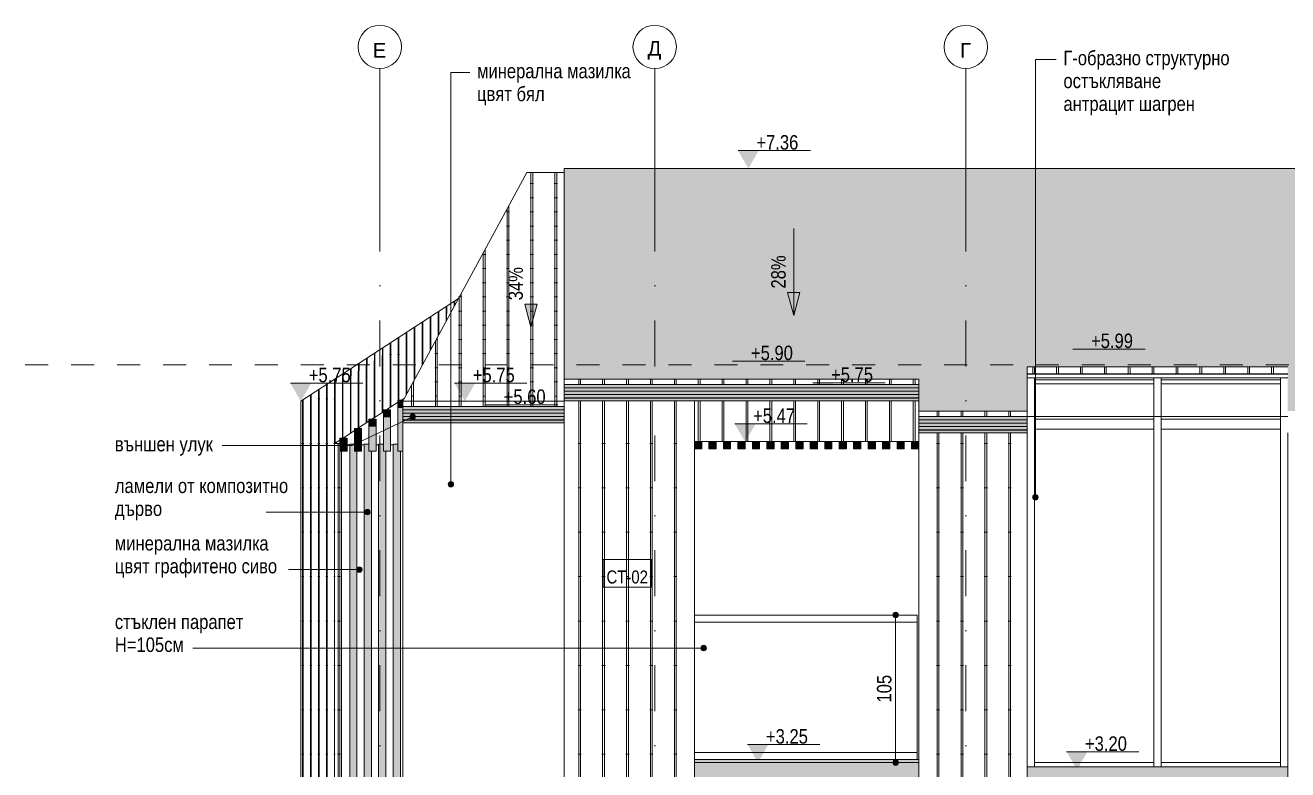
# Model space of a CAD drawing. Header units: centimetres. Extents: x -205 to 1393, y -127 to 835.
# Drawn here: x -201 to 672, y 320 to 835 of the extents above; entities that cross this region are included whole.
import ezdxf

# ---------------------------------------------------------------- set-up
doc = ezdxf.new("R2010")
doc.units = ezdxf.units.CM
doc.linetypes.add('Dash', pattern=[31.75, 15.875, -15.875])
doc.linetypes.add('Dash dot', pattern=[79.375, 31.75, -23.8125, 0, -23.8125])
for name, color, linetype, lineweight in [('A-ANNO-DIMS', 7, 'Continuous', 9), ('A-ANNO-DIMS-50', 7, 'Continuous', 9), ('A-ANNO-NOTE', 7, 'Continuous', 9), ('A-FLOR-HRAL', 7, 'Continuous', 9), ('A-FLOR-LEVL', 7, 'Continuous', 9), ('A-GLAZ-CURT', 7, 'Continuous', 9), ('A-GLAZ-CWMG', 7, 'Continuous', 9), ('A-ROOF', 7, 'Continuous', 9), ('A-ROOF-OTLN', 7, 'Continuous', 9), ('A-ROOF-PATT', 7, 'Continuous', 9), ('A-WALL', 7, 'Continuous', 9), ('A-WALL-IDEN', 7, 'Continuous', 9), ('A-WALL-PATT', 7, 'Continuous', 9), ('G-ANNO-DIMS', 7, 'Continuous', 9), ('G-ANNO-TEXT', 7, 'Continuous', 9), ('S-GRID', 7, 'Continuous', 9), ('S-GRID-IDEN', 7, 'Continuous', 9)]:
    doc.layers.add(name, color=color, linetype=linetype, lineweight=lineweight)
doc.styles.add('Arial', font='arial.ttf', dxfattribs={"height": 10})
doc.styles.add('Arial Narrow', font='ARIALN.TTF', dxfattribs={"height": 10})
doc.styles.add('Arial Narrow_1', font='ARIALN.TTF', dxfattribs={"height": 9})
doc.styles.add('Arial Narrow_2', font='ARIALN.TTF', dxfattribs={"height": 10})
doc.styles.add('Arial Narrow_3', font='ARIALN.TTF', dxfattribs={"height": 10})
doc.dimstyles.new('TEC_DIM', dxfattribs={"dimscale": 30.48, "dimtxt": 10.23431, "dimasz": 0.492126, "dimexe": 0.393701, "dimexo": 0.246063, "dimgap": 0, "dimtad": 1, "dimdec": 0, "dimzin": 0, "dimdsep": 46, "dimtxsty": 'Arial Narrow_3', "dimblk1": 'DOTSMALL', "dimblk2": 'DOTSMALL', "dimsah": 1, "dimcen": 0.09, "dimazin": 0, "dimtfac": 1, "dimtdec": 4, "dimtix": 1, "dimtmove": 0, "dimatfit": 3, "dimfxl": 1, "dimtvp": 1, "dimtolj": 1, "dimtzin": 0, "dimarcsym": 2})
pattern_1 = [(0, (16.51, 600), (16.51, 30.709), [0.8382, -15.672]), (90, (0, 600), (-16.51, 30.709), [30.709, 0]), (90, (1.27, 600), (-16.51, 30.709), [30.709, 0])]
pattern_2 = [(0, (-3.79, 300), (5.51, 30.709), [0.27975, -5.231]), (90, (-9.3, 300), (-5.51, 30.709), [30.709, 0]), (90, (-8.876, 300), (-5.51, 30.709), [30.709, 0])]

# ---------------------------------------------------------------- blocks, each defined once
blk = doc.blocks.new('Railing - Railing-1762037-ЗАПАД')
at = {"layer": 'A-FLOR-HRAL', "color": 252, "true_color": 0x949494}
for p, q in [((261.59, 427), (415.59, 427)), ((261.59, 422), (415.59, 422)), ((415.59, 422), (415.59, 427)), ((415.59, 332), (415.59, 422)), ((415.59, 332), (261.59, 332)), ((415.59, 327), (415.59, 332))]:
    blk.add_line(p, q, dxfattribs=at)
at = {"layer": 'A-FLOR-HRAL'}
for p, q in [((261.59, 427), (415.59, 427)), ((415.59, 422), (261.59, 422)), ((415.59, 427), (415.59, 422)), ((415.59, 422), (415.59, 332)), ((415.59, 332), (261.59, 332)), ((415.59, 332), (415.59, 327))]:
    blk.add_line(p, q, dxfattribs=at)
at = {"layer": 'A-FLOR-HRAL', "color": 254, "true_color": 0xd2d2d2}
for p, q in [((261.59, 422), (415.59, 422)), ((415.59, 422), (261.59, 422)), ((415.59, 332), (261.59, 332)), ((415.59, 332), (261.59, 332)), ((415.59, 327), (261.59, 327))]:
    blk.add_line(p, q, dxfattribs=at)
blk = doc.blocks.new('Rectangular Mullion - TEC_LAMEL-2421523-ЗАПАД')
at = {"layer": 'A-GLAZ-CWMG', "true_color": 0xcfc6ba}
blk.add_hatch(color=9, dxfattribs=at).paths.add_polyline_path([(23.34, 77), (28.34, 77), (28.34, 540.25), (26.59, 540.25), (26.59, 545.18), (23.34, 545.18), (23.34, 80.66)])
at = {"layer": 'A-GLAZ-CWMG'}
for p, q in [((23.34, 545.18), (26.59, 545.18)), ((23.34, 545.18), (23.34, 77)), ((28.34, 77), (28.34, 540.25))]:
    blk.add_line(p, q, dxfattribs=at)
blk = doc.blocks.new('Rectangular Mullion - TEC_LAMEL-V24-ЗАПАД')
at = {"layer": 'A-GLAZ-CWMG', "true_color": 0xcfc6ba}
h = blk.add_hatch(color=9, dxfattribs=at)
h.paths.add_polyline_path([(48.34, 5), (48.34, 10), (43.34, 10), (43.34, 5), (44.56, 5)])
h.paths.add_polyline_path([(43.34, 77), (48.34, 77), (48.34, 540.25), (46.59, 540.25), (46.59, 545.18), (43.34, 545.18), (43.34, 82.49)])
at = {"layer": 'A-GLAZ-CWMG'}
for p, q in [((43.34, 545.18), (46.59, 545.18)), ((43.34, 545.18), (43.34, 77)), ((48.34, 77), (48.34, 540.25)), ((43.34, 10), (43.34, 5)), ((48.34, 5), (48.34, 10))]:
    blk.add_line(p, q, dxfattribs=at)
blk = doc.blocks.new('Rectangular Mullion - TEC_LAMEL-V25-ЗАПАД')
at = {"layer": 'A-GLAZ-CWMG', "true_color": 0xcfc6ba}
h = blk.add_hatch(color=9, dxfattribs=at)
h.paths.add_polyline_path([(58.34, 5), (58.34, 10), (53.34, 10), (53.34, 5)])
h.paths.add_polyline_path([(53.34, 77), (58.34, 77), (58.34, 540.25), (56.59, 540.25), (56.59, 545.18), (53.34, 545.18), (53.34, 83.41)])
at = {"layer": 'A-GLAZ-CWMG'}
for p, q in [((53.34, 545.18), (56.59, 545.18)), ((53.34, 545.18), (53.34, 77)), ((58.34, 77), (58.34, 540.25)), ((53.34, 10), (53.34, 5)), ((58.34, 5), (58.34, 10))]:
    blk.add_line(p, q, dxfattribs=at)
blk = doc.blocks.new('Rectangular Mullion - TEC_LAMEL-1938093-ЗАПАД')
at = {"layer": 'A-GLAZ-CWMG', "true_color": 0xcfc6ba}
for points in [[(266.59, 546.76), (266.59, 546.94), (261.59, 546.94), (261.59, 546.76)], [(261.59, 541.94), (266.59, 541.94), (266.59, 546.76), (261.59, 546.76), (261.59, 544.35)]]:
    blk.add_hatch(color=9, dxfattribs=at).paths.add_polyline_path(points)
at = {"layer": 'A-GLAZ-CWMG'}
for p, q in [((266.59, 546.76), (261.59, 546.76)), ((261.59, 541.94), (266.59, 541.94)), ((266.59, 546.76), (266.59, 546.94)), ((266.59, 541.94), (266.59, 546.76))]:
    blk.add_line(p, q, dxfattribs=at)
blk = doc.blocks.new('Rectangular Mullion - TEC_LAMEL-V26-ЗАПАД')
at = {"layer": 'A-GLAZ-CWMG', "true_color": 0xcfc6ba}
for points in [[(276.59, 546.76), (276.59, 546.94), (271.59, 546.94), (271.59, 546.76)], [(271.59, 541.94), (276.59, 541.94), (276.59, 546.76), (271.59, 546.76)]]:
    blk.add_hatch(color=9, dxfattribs=at).paths.add_polyline_path(points)
at = {"layer": 'A-GLAZ-CWMG'}
for p, q in [((271.59, 546.76), (271.59, 546.94)), ((276.59, 546.76), (271.59, 546.76)), ((271.59, 546.76), (271.59, 541.94)), ((271.59, 541.94), (276.59, 541.94)), ((276.59, 546.76), (276.59, 546.94)), ((276.59, 541.94), (276.59, 546.76))]:
    blk.add_line(p, q, dxfattribs=at)
blk = doc.blocks.new('Rectangular Mullion - TEC_LAMEL-V27-ЗАПАД')
at = {"layer": 'A-GLAZ-CWMG', "true_color": 0xcfc6ba}
for points in [[(411.59, 546.76), (416.59, 546.76), (416.59, 546.94), (411.59, 546.94)], [(411.59, 541.94), (416.59, 541.94), (416.59, 546.76), (411.59, 546.76)]]:
    blk.add_hatch(color=9, dxfattribs=at).paths.add_polyline_path(points)
at = {"layer": 'A-GLAZ-CWMG'}
for p, q in [((411.59, 546.76), (411.59, 546.94)), ((416.59, 546.76), (411.59, 546.76)), ((411.59, 546.76), (411.59, 541.94)), ((411.59, 541.94), (416.59, 541.94))]:
    blk.add_line(p, q, dxfattribs=at)
blk = doc.blocks.new('Rectangular Mullion - TEC_LAMEL-2472080-ЗАПАД')
at = {"layer": 'A-GLAZ-CWMG', "true_color": 0xcfc6ba}
for points in [[(56.59, 570.61), (59.97, 570.61), (59.97, 574.91), (60.28, 575.48), (56.59, 575.43)], [(59.97, 540.25), (59.97, 570.61), (56.59, 570.61), (56.59, 540.25)]]:
    blk.add_hatch(color=9, dxfattribs=at).paths.add_polyline_path(points)
at = {"layer": 'A-GLAZ-CWMG'}
for p, q in [((60.28, 575.48), (56.59, 575.48)), ((56.59, 575.48), (56.59, 570.61)), ((56.59, 570.61), (59.97, 570.61)), ((56.59, 570.61), (56.59, 540.25)), ((59.97, 540.25), (56.59, 540.25))]:
    blk.add_line(p, q, dxfattribs=at)
blk = doc.blocks.new('Rectangular Mullion - TEC_LAMEL-2472081-ЗАПАД')
at = {"layer": 'A-GLAZ-CWMG', "true_color": 0xcfc6ba}
for points in [[(51.59, 564.09), (51.59, 568.96), (46.59, 568.91), (46.59, 564.09)], [(46.59, 540.25), (51.59, 540.25), (51.59, 564.09), (46.59, 564.09), (46.59, 549.22)]]:
    blk.add_hatch(color=9, dxfattribs=at).paths.add_polyline_path(points)
at = {"layer": 'A-GLAZ-CWMG'}
for p, q in [((51.59, 568.96), (46.59, 568.96)), ((46.59, 568.96), (46.59, 564.09)), ((51.59, 564.09), (51.59, 568.96)), ((46.59, 564.09), (51.59, 564.09)), ((46.59, 564.09), (46.59, 540.25)), ((51.59, 540.25), (51.59, 564.09)), ((51.59, 540.25), (46.59, 540.25))]:
    blk.add_line(p, q, dxfattribs=at)
blk = doc.blocks.new('Rectangular Mullion - TEC_LAMEL-2472082-ЗАПАД')
at = {"layer": 'A-GLAZ-CWMG', "true_color": 0xcfc6ba}
for points in [[(36.59, 557.57), (41.59, 557.57), (41.59, 562.44), (36.59, 562.39)], [(41.59, 540.25), (41.59, 557.57), (36.59, 557.57), (36.59, 540.25)]]:
    blk.add_hatch(color=9, dxfattribs=at).paths.add_polyline_path(points)
at = {"layer": 'A-GLAZ-CWMG'}
for p, q in [((41.59, 562.44), (36.59, 562.44)), ((36.59, 562.44), (36.59, 557.57)), ((41.59, 557.57), (41.59, 562.44)), ((36.59, 557.57), (41.59, 557.57)), ((36.59, 557.57), (36.59, 540.25)), ((41.59, 540.25), (41.59, 557.57)), ((41.59, 540.25), (36.59, 540.25))]:
    blk.add_line(p, q, dxfattribs=at)
blk = doc.blocks.new('Rectangular Mullion - TEC_LAMEL-2472083-ЗАПАД')
at = {"layer": 'A-GLAZ-CWMG', "true_color": 0xcfc6ba}
for points in [[(26.59, 551.05), (31.59, 551.05), (31.59, 555.92), (26.59, 555.87)], [(26.59, 540.25), (31.59, 540.25), (31.59, 551.05), (26.59, 551.05)]]:
    blk.add_hatch(color=9, dxfattribs=at).paths.add_polyline_path(points)
at = {"layer": 'A-GLAZ-CWMG'}
for p, q in [((31.59, 555.92), (26.59, 555.92)), ((26.59, 555.92), (26.59, 551.05)), ((26.59, 551.05), (31.59, 551.05)), ((26.59, 551.05), (26.59, 540.25)), ((31.59, 551.05), (31.59, 555.92)), ((31.59, 540.25), (31.59, 551.05)), ((31.59, 540.25), (26.59, 540.25))]:
    blk.add_line(p, q, dxfattribs=at)
blk = doc.blocks.new('Rectangular Mullion - TEC_LAMEL-2472084-ЗАПАД')
at = {"layer": 'A-GLAZ-CWMG', "true_color": 0xcfc6ba}
for points in [[(16.59, 544.52), (21.59, 544.52), (21.59, 549.4), (16.59, 549.35)], [(16.59, 540.25), (21.59, 540.25), (21.59, 544.52), (16.59, 544.52)]]:
    blk.add_hatch(color=9, dxfattribs=at).paths.add_polyline_path(points)
at = {"layer": 'A-GLAZ-CWMG'}
for p, q in [((21.59, 549.4), (16.59, 549.4)), ((16.59, 549.4), (16.59, 544.52)), ((16.59, 544.52), (21.59, 544.52)), ((16.59, 544.52), (16.59, 540.25)), ((21.59, 544.52), (21.59, 549.4)), ((21.59, 540.25), (21.59, 544.52)), ((21.59, 540.25), (16.59, 540.25))]:
    blk.add_line(p, q, dxfattribs=at)
blk = doc.blocks.new('System Panel - Glazed-2432545-ЗАПАД')
at = {"layer": 'A-GLAZ-CURT'}
blk.add_line((666.59, 586.81), (584.09, 586.81), dxfattribs=at)
blk = doc.blocks.new('L Corner Mullion - L Mullion 1-2432673-ЗАПАД')
at = {"layer": 'A-GLAZ-CWMG'}
for p, q in [((579.09, 564.31), (496.59, 564.31)), ((579.09, 562.47), (496.59, 562.47)), ((579.09, 555.57), (496.59, 555.57))]:
    blk.add_line(p, q, dxfattribs=at)
blk = doc.blocks.new('Rectangular Mullion - TEC_DOGRAMA_TERASI_EX-2432543-ЗАПАД')
at = {"layer": 'A-GLAZ-CWMG'}
for p, q in [((584.09, 589.7), (584.09, 591.04)), ((666.59, 591.04), (584.09, 591.04)), ((584.09, 589.7), (666.59, 589.7)), ((666.59, 591.04), (666.59, 589.7))]:
    blk.add_line(p, q, dxfattribs=at)
blk = doc.blocks.new('Rectangular Mullion - TEC_DOGRAMA_TERASI_EX-2432685-ЗАПАД')
at = {"layer": 'A-GLAZ-CWMG'}
for p, q in [((666.59, 591.04), (671.59, 591.04)), ((666.59, 591.04), (666.59, 564.37)), ((666.59, 564.37), (671.59, 564.37))]:
    blk.add_line(p, q, dxfattribs=at)
blk = doc.blocks.new('Rectangular Mullion - TEC_DOGRAMA_TERASI_EX-2432669-ЗАПАД')
at = {"layer": 'A-GLAZ-CWMG'}
for p, q in [((491.59, 591.04), (496.59, 591.04)), ((496.59, 564.37), (496.59, 591.04)), ((491.59, 564.37), (496.59, 564.37))]:
    blk.add_line(p, q, dxfattribs=at)
blk = doc.blocks.new('Rectangular Mullion - TEC_DOGRAMA_TERASI_EX-2432546-ЗАПАД')
at = {"layer": 'A-GLAZ-CWMG'}
for p, q in [((496.59, 322), (496.59, 325)), ((579.09, 325), (496.59, 325)), ((579.09, 325), (579.09, 322))]:
    blk.add_line(p, q, dxfattribs=at)
blk = doc.blocks.new('Rectangular Mullion - TEC_DOGRAMA_TERASI_EX-2432687-ЗАПАД')
at = {"layer": 'A-GLAZ-CWMG'}
for p, q in [((671.59, 564.37), (666.59, 564.37)), ((666.59, 564.37), (666.59, 322))]:
    blk.add_line(p, q, dxfattribs=at)
blk = doc.blocks.new('Rectangular Mullion - TEC_DOGRAMA_TERASI_EX-2432671-ЗАПАД')
at = {"layer": 'A-GLAZ-CWMG'}
for p, q in [((496.59, 564.37), (491.59, 564.37)), ((496.59, 322), (496.59, 564.37))]:
    blk.add_line(p, q, dxfattribs=at)
blk = doc.blocks.new('L Corner Mullion - L Mullion 1-2432686-ЗАПАД')
at = {"layer": 'A-GLAZ-CWMG'}
for p, q in [((666.59, 564.31), (584.09, 564.31)), ((666.59, 562.47), (584.09, 562.47)), ((666.59, 555.57), (584.09, 555.57))]:
    blk.add_line(p, q, dxfattribs=at)
blk = doc.blocks.new('Rectangular Mullion - TEC_DOGRAMA_TERASI_INT-2432672-ЗАПАД')
at = {"layer": 'A-GLAZ-CWMG'}
for p, q in [((579.09, 591.04), (584.09, 591.04)), ((579.09, 591.04), (579.09, 564.37)), ((584.09, 564.37), (584.09, 591.04)), ((579.09, 564.37), (584.09, 564.37))]:
    blk.add_line(p, q, dxfattribs=at)
blk = doc.blocks.new('Rectangular Mullion - TEC_DOGRAMA_TERASI_INT-2432662-ЗАПАД')
at = {"layer": 'A-GLAZ-CWMG'}
for p, q in [((584.09, 564.37), (579.09, 564.37)), ((579.09, 564.37), (579.09, 322)), ((584.09, 322), (584.09, 564.37))]:
    blk.add_line(p, q, dxfattribs=at)
blk = doc.blocks.new('Grid - TEC_GRID_CIRCLE-145857-ЗАПАД')
at = {"layer": 'S-GRID-IDEN'}
blk.add_circle((234.09, 819.86), 15, dxfattribs=at)
blk = doc.blocks.new('Spot Elevations - ELEVATION_PROJECT-150941-ЗАПАД')
at = {"layer": 'A-ANNO-NOTE'}
blk.add_hatch(color=256, dxfattribs=at).paths.add_polyline_path([(991.89, 748.17), (1006.2, 748.17), (999.05, 735.77)])
blk.add_line((991.89, 748.17), (1041.89, 748.17), dxfattribs=at)
blk = doc.blocks.new('DIMBLOCK4-ЗАПАД')
at = {"layer": 'A-ANNO-DIMS-50'}
h = blk.add_hatch(color=256, dxfattribs=at)
edge = h.paths.add_edge_path()
edge.add_arc((400.61, 427), 1.88, 0, 360)
h = blk.add_hatch(color=256, dxfattribs=at)
edge = h.paths.add_edge_path()
edge.add_arc((400.61, 325), 1.88, 0, 360)
for p, q in [((405.46, 427), (388.61, 427)), ((400.61, 325), (400.61, 427)), ((400.61, 427), (405.46, 427)), ((405.46, 325), (388.61, 325)), ((400.61, 325), (405.46, 325))]:
    blk.add_line(p, q, dxfattribs=at)
for centre in [(400.61, 427), (400.61, 325)]:
    blk.add_circle(centre, 1.88, dxfattribs=at)
at = {"layer": 'A-ANNO-DIMS-50', "color": 0, "insert": (387.68, 366.5), "char_height": 10, "width": 22.8079, "attachment_point": 1, "rotation": 90, "line_spacing_factor": 0.974696, "style": 'Arial Narrow_3'}
blk.add_mtext('\u200e105', dxfattribs=at)
blk = doc.blocks.new('_DotSmall')
at = {"color": 0, "linetype": 'ByBlock', "const_width": 0.5}
blk.add_lwpolyline([(-0.0625, 0, 1), (0.0625, 0, 1)], format="xyb", close=True, dxfattribs=at)

msp = doc.modelspace()

# ---------------------------------------------------------------- hatches: boundary and pattern name
at = {"layer": 'A-ROOF-PATT', "true_color": 0x8b8b8b}
h = msp.add_hatch(dxfattribs=at)
h.set_pattern_fill('FP4_61', color=252, style=0, pattern_type=2)
h.set_pattern_definition([(0, (16.51, 304.139), (16.51, 9.795), [0.8382, -15.672]), (90, (0, 304.139), (-16.51, 9.795), [9.795, 0]), (90, (1.27, 304.139), (-16.51, 9.795), [9.795, 0])])
h.paths.add_polyline_path([(59.97, 574.91), (171.59, 574.91), (171.59, 733.08), (145.76, 733.08), (63.1, 580.67)])
h = msp.add_hatch(dxfattribs=at)
h.set_pattern_fill('FP4_46', color=252, style=0, pattern_type=2)
h.set_pattern_definition([(0, (16.51, 538.308), (16.51, 8.207), [0.8382, -15.672]), (90, (0, 538.308), (-16.51, 8.207), [8.207, 0]), (90, (1.27, 538.308), (-16.51, 8.207), [8.207, 0])])
h.paths.add_polyline_path([(768.8, 567.99), (946.59, 567.99), (946.59, 590.18), (1256.59, 590.18), (1256.59, 735.77), (171.59, 735.77), (171.59, 590.18), (416.59, 590.18), (416.59, 567.99), (491.59, 567.99), (491.59, 598.53), (671.59, 598.53), (671.59, 567.99), (756.31, 567.99)])
h = msp.add_hatch(dxfattribs=at)
h.set_pattern_fill('FP4_43', color=252, style=0, pattern_type=2)
h.set_pattern_definition([(0, (563.81, 600), (5.51, 30.709), [0.27975, -5.231]), (90, (558.299, 600), (-5.51, 30.709), [30.709, 0]), (90, (558.723, 600), (-5.51, 30.709), [30.709, 0])])
h.paths.add_polyline_path([(-10.48, 569.75), (94.19, 638), (98.49, 645.94), (-10.48, 574.88)])
h = msp.add_hatch(dxfattribs=at)
h.set_pattern_fill('FP4_48', color=252, style=0, pattern_type=2)
h.set_pattern_definition([(0, (16.51, 660.222), (16.51, 29.592), [0.8382, -15.672]), (90, (0, 660.222), (-16.51, 29.592), [29.592, 0]), (90, (1.27, 660.222), (-16.51, 29.592), [29.592, 0])])
h.paths.add_polyline_path([(671.59, 593.71), (671.59, 598.53), (491.59, 598.53), (491.59, 593.71), (668.9, 593.71)])
h = msp.add_hatch(dxfattribs=at)
h.set_pattern_fill('FP4_44', color=252, style=0, pattern_type=2)
h.set_pattern_definition(pattern_1)
h.paths.add_polyline_path([(171.59, 586.37), (416.59, 586.37), (416.59, 590.18), (171.59, 590.18), (171.59, 588.54)])
at = {"layer": 'A-ROOF-PATT', "lineweight": 5, "true_color": 0xc0c0c0}
for points in [[(294.3, 586.11), (416.59, 586.11), (416.59, 586.37), (171.59, 586.33), (171.59, 586.11), (288.06, 586.11)], [(171.59, 584.42), (416.59, 584.42), (416.59, 586.11), (171.59, 586.11), (171.59, 584.6)], [(412.92, 584.22), (416.59, 584.25), (416.59, 584.42), (171.59, 584.37), (171.59, 584.22), (406.68, 584.22)], [(294.3, 581.88), (416.59, 581.88), (416.59, 584.22), (171.59, 584.22), (171.59, 581.88), (288.06, 581.88)], [(300.54, 579.55), (416.59, 579.55), (416.59, 581.88), (171.59, 581.88), (171.59, 579.55), (294.3, 579.55)], [(294.3, 577.2), (416.59, 577.2), (416.59, 579.55), (171.59, 579.55), (171.59, 577.2), (288.06, 577.2)], [(294.3, 576.94), (416.59, 576.94), (416.59, 577.2), (171.59, 577.18), (171.59, 576.94), (288.06, 576.94)], [(294.3, 575.38), (416.59, 575.38), (416.59, 576.94), (171.59, 576.94), (171.59, 575.38), (288.06, 575.38)], [(125.73, 570.84), (171.59, 570.85), (171.59, 571.1), (59.97, 571.06), (59.97, 570.84), (119.48, 570.84)], [(171.59, 569.15), (171.59, 570.84), (59.97, 570.84), (59.97, 569.15), (169.43, 569.15)], [(125.73, 568.95), (171.59, 569.01), (171.59, 569.15), (59.97, 569.1), (59.97, 568.95), (119.48, 568.95)], [(125.73, 566.61), (171.59, 566.61), (171.59, 568.95), (59.97, 568.95), (59.97, 566.61), (119.48, 566.61)], [(412.92, 575.18), (416.59, 575.2), (416.59, 575.38), (171.59, 575.33), (171.59, 575.18), (406.68, 575.18)], [(138.21, 564.28), (171.59, 564.28), (171.59, 566.61), (59.97, 566.61), (59.97, 564.28), (131.97, 564.28)], [(63.29, 561.93), (171.59, 561.93), (171.59, 564.28), (59.97, 564.28), (59.97, 561.93)], [(125.73, 561.67), (171.59, 561.67), (171.59, 561.93), (59.97, 561.91), (59.97, 561.67), (119.48, 561.67)], [(59.97, 560.11), (171.59, 560.11), (171.59, 561.67), (59.97, 561.67), (59.97, 561.01)], [(125.73, 559.91), (171.59, 559.96), (171.59, 560.11), (59.97, 560.06), (59.97, 559.91), (119.48, 559.91)], [(416.59, 563.92), (491.59, 563.92), (491.59, 564.18), (416.59, 564.15), (416.59, 563.99)], [(487.84, 562.24), (491.59, 562.24), (491.59, 563.92), (416.59, 563.92), (416.59, 562.24), (481.6, 562.24)], [(487.84, 562.04), (491.59, 562.06), (491.59, 562.24), (416.59, 562.18), (416.59, 562.04), (481.6, 562.04)], [(416.59, 559.69), (491.59, 559.69), (491.59, 562.04), (416.59, 562.04), (416.59, 560.36)], [(450.38, 557.36), (491.59, 557.36), (491.59, 559.69), (416.59, 559.69), (416.59, 557.36), (444.14, 557.36)], [(419.17, 555.02), (491.59, 555.02), (491.59, 557.36), (416.59, 557.36), (416.59, 555.02)], [(416.59, 554.75), (491.59, 554.75), (491.59, 555.02), (416.59, 554.99), (416.59, 554.83)], [(450.38, 553.19), (491.59, 553.19), (491.59, 554.75), (416.59, 554.75), (416.59, 553.19), (444.14, 553.19)], [(456.63, 552.99), (491.59, 553.02), (491.59, 553.19), (416.59, 553.14), (416.59, 552.99), (450.38, 552.99)]]:
    msp.add_hatch(color=9, dxfattribs=at).paths.add_polyline_path(points)
at = {"layer": 'A-ROOF-PATT', "true_color": 0x8b8b8b}
h = msp.add_hatch(dxfattribs=at)
h.set_pattern_fill('FP4_44', color=252, style=0, pattern_type=2)
h.set_pattern_definition(pattern_1)
h.paths.add_polyline_path([(119.48, 571.1), (171.59, 571.1), (171.59, 574.91), (59.97, 574.91), (59.97, 571.1), (113.24, 571.1)])
h = msp.add_hatch(dxfattribs=at)
h.set_pattern_fill('FP4_47', color=252, style=0, pattern_type=2)
h.set_pattern_definition([(0, (577.85, 525), (16.51, 30.709), [0.8382, -15.672]), (90, (561.34, 525), (-16.51, 30.709), [30.709, 0]), (90, (562.61, 525), (-16.51, 30.709), [30.709, 0])])
h.paths.add_polyline_path([(743.82, 564.18), (946.59, 564.18), (946.59, 567.99), (671.59, 567.99), (671.59, 564.18), (737.58, 564.18)])
h.paths.add_polyline_path([(419.17, 564.18), (491.59, 564.18), (491.59, 567.99), (416.59, 567.99), (416.59, 564.18)])
at = {"layer": 'A-WALL-PATT', "true_color": 0x8b8b8b}
h = msp.add_hatch(dxfattribs=at)
h.set_pattern_fill('FP4_57', color=252, style=0, pattern_type=2)
h.set_pattern_definition(pattern_2)
h.paths.add_polyline_path([(-5.38, 300), (12.9, 300), (12.9, 545.61), (16.59, 548.01), (16.59, 549.4), (18.71, 549.4), (26.59, 554.53), (26.59, 555.92), (28.71, 555.92), (36.59, 561.06), (36.59, 562.44), (38.71, 562.44), (46.59, 567.58), (46.59, 568.96), (48.71, 568.96), (56.59, 574.1), (56.59, 575.48), (58.71, 575.48), (61.14, 577.07), (94.19, 638), (-8.71, 570.9), (-8.71, 300)])
h = msp.add_hatch(dxfattribs=at)
h.set_pattern_fill('FP4_57', color=252, style=0, pattern_type=2)
h.set_pattern_definition(pattern_2)
h.paths.add_polyline_path([(-10.48, 300), (-8.71, 300), (-8.71, 570.9), (-10.48, 569.75), (-10.48, 376.22)])
h = msp.add_hatch(dxfattribs=at)
h.set_pattern_fill('FP4_54', color=252, style=0, pattern_type=2)
h.set_pattern_definition([(0, (280.67, 300), (16.51, 30.709), [0.8382, -15.672]), (90, (264.16, 300), (-16.51, 30.709), [30.709, 0]), (90, (265.43, 300), (-16.51, 30.709), [30.709, 0])])
h.paths.add_polyline_path([(171.59, 300), (261.59, 300), (261.59, 575.18), (171.59, 575.18), (171.59, 313.31)])
h = msp.add_hatch(dxfattribs=at)
h.set_pattern_fill('FP4_60', color=252, style=0, pattern_type=2)
h.set_pattern_definition([(0, (429.26, 300), (16.51, 30.709), [0.8382, -15.672]), (90, (412.75, 300), (-16.51, 30.709), [30.709, 0]), (90, (414.02, 300), (-16.51, 30.709), [30.709, 0])])
h.paths.add_polyline_path([(261.59, 546.94), (416.59, 546.94), (416.59, 575.18), (261.59, 575.18), (261.59, 549.22)])
h = msp.add_hatch(dxfattribs=at)
h.set_pattern_fill('FP4_52', color=252, style=0, pattern_type=2)
h.set_pattern_definition([(0, (511.81, 300), (16.51, 30.709), [0.8382, -15.672]), (90, (495.3, 300), (-16.51, 30.709), [30.709, 0]), (90, (496.57, 300), (-16.51, 30.709), [30.709, 0])])
h.paths.add_polyline_path([(419.17, 245), (491.59, 245), (491.59, 552.99), (416.59, 552.99), (416.59, 245)])
h = msp.add_hatch(dxfattribs=at)
h.set_pattern_fill('FP4_51', color=252, style=0, pattern_type=2)
h.set_pattern_definition([(0, (957.58, 300), (16.51, 30.709), [0.8382, -15.672]), (90, (941.07, 300), (-16.51, 30.709), [30.709, 0]), (90, (942.34, 300), (-16.51, 30.709), [30.709, 0])])
h.paths.add_polyline_path([(671.59, 245), (946.59, 245), (946.59, 552.99), (671.59, 552.99), (671.59, 250.4)])
h = msp.add_hatch(dxfattribs=at)
h.set_pattern_fill('FP4_58', color=252, style=0, pattern_type=2)
h.set_pattern_definition([(0, (30.815, 300), (15.563, 30.709), [0.7901, -14.773]), (90, (15.252, 300), (-15.563, 30.709), [30.709, 0]), (90, (16.449, 300), (-15.563, 30.709), [30.709, 0])])
h.paths.add_polyline_path([(12.9, 300), (17.61, 300), (17.57, 540.25), (16.59, 540.25), (16.59, 545.61), (12.9, 545.61), (12.9, 376.22)])
at = {"layer": 'A-WALL-PATT', "lineweight": 5, "true_color": 0xebebeb}
for points in [[(261.59, 325), (416.59, 325), (416.59, 327), (261.59, 327)], [(491.59, 320), (671.59, 320), (671.59, 322), (491.59, 322), (491.59, 321.17)]]:
    msp.add_hatch(color=7, dxfattribs=at).paths.add_polyline_path(points)
at = {"layer": 'A-WALL-PATT', "true_color": 0x787878}
msp.add_hatch(color=8, dxfattribs=at).paths.add_polyline_path([(261.59, 270), (416.59, 270.06), (416.59, 325), (261.59, 325), (261.59, 273.99)])
at = {"layer": 'A-WALL-PATT', "lineweight": 5, "true_color": 0x787878}
msp.add_hatch(color=8, dxfattribs=at).paths.add_polyline_path([(491.59, 245), (671.59, 245), (671.59, 320), (491.59, 320), (491.59, 250.4)])
at = {"layer": 'G-ANNO-DIMS'}
for points in [[(330.2, 634.24), (334.45, 650.11), (325.95, 650.11)], [(148.59, 626.14), (152.84, 642.02), (144.34, 642.02)]]:
    msp.add_hatch(color=256, dxfattribs=at).paths.add_polyline_path(points)
at = {"layer": 'G-ANNO-TEXT'}
h = msp.add_hatch(color=256, dxfattribs=at)
edge = h.paths.add_edge_path()
edge.add_arc((66.81, 564.09), 1.87, 0, 360)
h = msp.add_hatch(color=256, dxfattribs=at)
edge = h.paths.add_edge_path()
edge.add_arc((93.27, 517.42), 1.87, 0, 360)
h = msp.add_hatch(color=256, dxfattribs=at)
edge = h.paths.add_edge_path()
edge.add_arc((497.21, 508.47), 1.88, 0, 360)
h = msp.add_hatch(color=256, dxfattribs=at)
edge = h.paths.add_edge_path()
edge.add_arc((35.56, 498.17), 1.88, 0, 360)
h = msp.add_hatch(color=256, dxfattribs=at)
edge = h.paths.add_edge_path()
edge.add_arc((29.98, 458.44), 1.88, 0, 360)
h = msp.add_hatch(color=256, dxfattribs=at)
edge = h.paths.add_edge_path()
edge.add_arc((267.98, 404.1), 1.88, 0, 360)

# ---------------------------------------------------------------- linework, layer by layer
at = {"layer": 'A-FLOR-LEVL', "linetype": 'Dash'}
msp.add_line((-200.89, 600), (1319.17, 600), dxfattribs=at)
at = {"layer": 'A-ROOF'}
for p, q in [((145.76, 733.08), (59.97, 574.91)), ((145.76, 733.08), (171.59, 733.08)), ((171.59, 735.77), (1256.59, 735.77)), ((171.59, 586.37), (171.59, 735.77)), ((-10.48, 574.88), (98.49, 645.94)), ((491.59, 564.18), (491.59, 598.53)), ((491.59, 598.53), (671.59, 598.53)), ((671.59, 593.71), (491.59, 593.71)), ((491.59, 593.64), (671.59, 593.64)), ((416.59, 590.18), (171.59, 590.18)), ((416.59, 586.37), (416.59, 590.18)), ((416.59, 564.18), (416.59, 585.95)), ((-10.48, 571.07), (-10.48, 574.88)), ((59.97, 574.91), (171.59, 574.91)), ((59.97, 574.91), (59.97, 571.1)), ((416.59, 567.99), (491.59, 567.99)), ((59.97, 559.91), (59.97, 553.81))]:
    msp.add_line(p, q, dxfattribs=at)
at = {"layer": 'A-ROOF-OTLN'}
for p, q in [((416.59, 586.37), (171.59, 586.37)), ((171.59, 575.18), (171.59, 586.37)), ((416.59, 586.37), (416.59, 585.95)), ((171.59, 584.22), (416.59, 584.22)), ((416.59, 581.88), (171.59, 581.88)), ((416.59, 579.55), (171.59, 579.55)), ((416.59, 577.2), (171.59, 577.2)), ((416.59, 576.94), (171.59, 576.94)), ((-10.48, 559.88), (-10.48, 571.07)), ((171.59, 571.1), (59.97, 571.1)), ((59.97, 559.91), (59.97, 571.1)), ((59.97, 568.95), (171.59, 568.95)), ((171.59, 575.18), (416.59, 575.18)), ((59.97, 566.61), (171.59, 566.61)), ((59.97, 564.28), (171.59, 564.28)), ((59.97, 561.93), (171.59, 561.93)), ((59.97, 561.67), (171.59, 561.67)), ((59.97, 559.91), (171.59, 559.91)), ((491.59, 564.18), (416.59, 564.18)), ((416.59, 552.99), (416.59, 564.18)), ((416.59, 562.04), (491.59, 562.04)), ((491.59, 559.69), (416.59, 559.69)), ((491.59, 564.18), (491.59, 552.99)), ((491.59, 557.36), (416.59, 557.36)), ((491.59, 555.02), (416.59, 555.02)), ((491.59, 554.75), (416.59, 554.75)), ((416.59, 552.99), (491.59, 552.99))]:
    msp.add_line(p, q, dxfattribs=at)
at = {"layer": 'A-WALL'}
for p, q in [((58.71, 575.48), (61.14, 577.07)), ((38.71, 562.44), (46.59, 567.58)), ((48.71, 568.96), (56.59, 574.1)), ((171.59, 575.18), (171.59, 5)), ((261.59, 575.18), (261.59, 5)), ((-10.48, 77), (-10.48, 559.88)), ((28.71, 555.92), (36.59, 561.06)), ((18.71, 549.4), (26.59, 554.53)), ((59.97, 553.81), (59.97, 270)), ((416.59, 552.99), (416.59, 245)), ((491.59, 245), (491.59, 553)), ((671.59, 553), (671.59, 245)), ((12.9, 545.61), (16.59, 548.01)), ((12.9, 77), (12.9, 545.61)), ((16.59, 545.61), (12.9, 545.61)), ((23.34, 544.6), (21.59, 544.6)), ((33.34, 544.6), (31.59, 544.6)), ((43.34, 544.6), (41.59, 544.6)), ((53.34, 544.6), (51.59, 544.6)), ((261.59, 546.94), (416.59, 546.94)), ((17.61, 540.25), (17.61, 77)), ((416.59, 327), (261.59, 327)), ((261.59, 325), (416.59, 325)), ((491.59, 322), (671.59, 322))]:
    msp.add_line(p, q, dxfattribs=at)
at = {"layer": 'A-WALL-IDEN', "flags": 128}
msp.add_lwpolyline([(198.55, 465.45), (232, 465.45), (232, 446.25), (198.55, 446.25)], close=True, dxfattribs=at)
at = {"layer": 'G-ANNO-DIMS'}
for p, q in [((330.2, 694.24), (330.2, 634.24)), ((148.59, 686.14), (148.59, 626.14)), ((334.45, 650.11), (325.95, 650.11)), ((325.95, 650.11), (330.2, 634.24)), ((330.2, 634.24), (334.45, 650.11)), ((152.84, 642.02), (144.34, 642.02)), ((144.34, 642.02), (148.59, 626.14)), ((148.59, 626.14), (152.84, 642.02))]:
    msp.add_line(p, q, dxfattribs=at)
at = {"layer": 'G-ANNO-TEXT'}
for p, q in [((497.21, 811.2), (511.57, 811.2)), ((497.21, 508.47), (497.21, 811.2)), ((93.27, 802.18), (106.32, 802.18)), ((93.27, 517.42), (93.27, 802.18)), ((66.81, 564.09), (25.07, 544.19)), ((-64.51, 544.19), (-64.84, 544.19)), ((25.07, 544.19), (-64.51, 544.19)), ((-13.53, 498.17), (-34.42, 498.17)), ((35.56, 498.17), (-13.53, 498.17)), ((-3.66, 458.44), (-18.87, 458.44)), ((29.98, 458.44), (-3.66, 458.44)), ((-32.12, 404.1), (-85.02, 404.1)), ((267.98, 404.1), (-32.12, 404.1))]:
    msp.add_line(p, q, dxfattribs=at)
for centre, radius in [((66.81, 564.09), 1.87), ((93.27, 517.42), 1.87), ((497.21, 508.47), 1.88), ((35.56, 498.17), 1.88), ((29.98, 458.44), 1.88), ((267.98, 404.1), 1.88)]:
    msp.add_circle(centre, radius, dxfattribs=at)
at = {"layer": 'S-GRID', "color": 1, "lineweight": 18, "true_color": 0xff0000}
for p, q in [((44.09, 679.86), (44.09, 804.86)), ((234.09, 679.86), (234.09, 804.86)), ((449.09, 679.86), (449.09, 804.86))]:
    msp.add_line(p, q, dxfattribs=at)
at = {"layer": 'S-GRID', "color": 1, "linetype": 'Dash dot', "lineweight": 18, "true_color": 0xff0000}
for p, q in [((44.09, 42.65), (44.09, 679.86)), ((234.09, 42.65), (234.09, 679.86)), ((449.09, 42.65), (449.09, 679.86))]:
    msp.add_line(p, q, dxfattribs=at)

# ---------------------------------------------------------------- block references
at = {"layer": 'A-FLOR-HRAL', "color": 254, "true_color": 0xd2d2d2}
msp.add_blockref('Railing - Railing-1762037-ЗАПАД', (0, 0), dxfattribs=at)
at = {"layer": 'A-GLAZ-CURT'}
for p in [(-87.5, 0), (0, 0)]:
    msp.add_blockref('System Panel - Glazed-2432545-ЗАПАД', p, dxfattribs=at)
at = {"layer": 'A-GLAZ-CWMG'}
for name, p in [('Rectangular Mullion - TEC_DOGRAMA_TERASI_EX-2432669-ЗАПАД', (0, 0)), ('Rectangular Mullion - TEC_DOGRAMA_TERASI_EX-2432543-ЗАПАД', (-87.5, 0)), ('Rectangular Mullion - TEC_DOGRAMA_TERASI_INT-2432672-ЗАПАД', (0, 0)), ('Rectangular Mullion - TEC_DOGRAMA_TERASI_EX-2432543-ЗАПАД', (0, 0)), ('Rectangular Mullion - TEC_DOGRAMA_TERASI_EX-2432685-ЗАПАД', (0, 0)), ('Rectangular Mullion - TEC_LAMEL-2472081-ЗАПАД', (0, 0)), ('Rectangular Mullion - TEC_LAMEL-2472080-ЗАПАД', (0, 0)), ('Rectangular Mullion - TEC_LAMEL-2472082-ЗАПАД', (0, 0)), ('Rectangular Mullion - TEC_DOGRAMA_TERASI_EX-2432671-ЗАПАД', (0, 0)), ('L Corner Mullion - L Mullion 1-2432673-ЗАПАД', (0, 0)), ('Rectangular Mullion - TEC_DOGRAMA_TERASI_INT-2432662-ЗАПАД', (0, 0)), ('L Corner Mullion - L Mullion 1-2432686-ЗАПАД', (0, 0)), ('Rectangular Mullion - TEC_DOGRAMA_TERASI_EX-2432687-ЗАПАД', (0, 0)), ('Rectangular Mullion - TEC_LAMEL-2472083-ЗАПАД', (0, 0)), ('Rectangular Mullion - TEC_LAMEL-2472084-ЗАПАД', (0, 0)), ('Rectangular Mullion - TEC_LAMEL-2421523-ЗАПАД', (0, 0)), ('Rectangular Mullion - TEC_LAMEL-2421523-ЗАПАД', (10, 0)), ('Rectangular Mullion - TEC_LAMEL-V24-ЗАПАД', (0, 0)), ('Rectangular Mullion - TEC_LAMEL-V25-ЗАПАД', (0, 0)), ('Rectangular Mullion - TEC_LAMEL-1938093-ЗАПАД', (0, 0)), ('Rectangular Mullion - TEC_LAMEL-V26-ЗАПАД', (0, 0)), ('Rectangular Mullion - TEC_LAMEL-V26-ЗАПАД', (10, 0)), ('Rectangular Mullion - TEC_LAMEL-V26-ЗАПАД', (20, 0)), ('Rectangular Mullion - TEC_LAMEL-V26-ЗАПАД', (30, 0)), ('Rectangular Mullion - TEC_LAMEL-V26-ЗАПАД', (40, 0)), ('Rectangular Mullion - TEC_LAMEL-V26-ЗАПАД', (50, 0)), ('Rectangular Mullion - TEC_LAMEL-V26-ЗАПАД', (60, 0)), ('Rectangular Mullion - TEC_LAMEL-V26-ЗАПАД', (70, 0)), ('Rectangular Mullion - TEC_LAMEL-V26-ЗАПАД', (80, 0)), ('Rectangular Mullion - TEC_LAMEL-V26-ЗАПАД', (90, 0)), ('Rectangular Mullion - TEC_LAMEL-V26-ЗАПАД', (100, 0)), ('Rectangular Mullion - TEC_LAMEL-V26-ЗАПАД', (110, 0)), ('Rectangular Mullion - TEC_LAMEL-V26-ЗАПАД', (120, 0)), ('Rectangular Mullion - TEC_LAMEL-V26-ЗАПАД', (130, 0)), ('Rectangular Mullion - TEC_LAMEL-V27-ЗАПАД', (0, 0)), ('Rectangular Mullion - TEC_DOGRAMA_TERASI_EX-2432546-ЗАПАД', (0, 0)), ('Rectangular Mullion - TEC_DOGRAMA_TERASI_EX-2432546-ЗАПАД', (87.5, 0))]:
    msp.add_blockref(name, p, dxfattribs=at)
at = {"layer": 'G-ANNO-DIMS'}
for p in [(-700.21, 0), (-468.93, -137.24), (-703.94, -145.6), (-1009.53, -160.9), (-896.17, -160.86), (-648.59, -160.6), (-874.83, -175.86), (-702.46, -189.02), (-693.58, -410.77), (-473.11, -415.77)]:
    msp.add_blockref('Spot Elevations - ELEVATION_PROJECT-150941-ЗАПАД', p, dxfattribs=at)
at = {"layer": 'S-GRID-IDEN'}
for p in [(-190, 0), (0, 0), (215, 0)]:
    msp.add_blockref('Grid - TEC_GRID_CIRCLE-145857-ЗАПАД', p, dxfattribs=at)

# ---------------------------------------------------------------- texts
at = {"layer": 'A-WALL-IDEN', "insert": (215.1, 453.26), "char_height": 9, "width": 28.45, "attachment_point": 5, "line_spacing_factor": 0.949189, "style": 'Arial Narrow_1'}
msp.add_mtext('\\pt25.00002,50.00004,74.99997,99.99999,125.00001,150.00003,174.99996,199.99998,225,250.00002,275.00004,299.99997,324.99999,350.00001,375.00003,399.99996,424.99998,450,475.00002,500.00004,524.99997,549.99999,575.00001,600.00003,624.99996,649.99998,675,700.00002,725.00004,749.99997,774.99999,800.00001;СТ-02', dxfattribs=at)
at = {"layer": 'G-ANNO-DIMS', "char_height": 10, "width": 34.7536, "attachment_point": 1, "line_spacing_factor": 0.974696, "style": 'Arial Narrow'}
for s, insert in [('+7.36', (304.36, 758.86)), ('+5.99', (535.64, 621.62)), ('+5.90', (300.63, 613.26)), ('+5.75', (-4.96, 597.96)), ('+5.75', (108.4, 597.99)), ('+5.75', (355.98, 598.26)), ('+5.60', (129.73, 582.99)), ('+5.47', (302.11, 569.84)), ('+3.25', (310.99, 348.09)), ('+3.20', (531.46, 343.09))]:
    msp.add_mtext(s, dxfattribs=dict(at, insert=insert))
at = {"layer": 'G-ANNO-DIMS', "char_height": 10, "width": 27.5081, "attachment_point": 1, "rotation": 90, "line_spacing_factor": 0.974696, "style": 'Arial Narrow'}
for s, insert in [('28%', (314.61, 652.77)), ('34%', (133, 644.68))]:
    msp.add_mtext(s, dxfattribs=dict(at, insert=insert))
at = {"layer": 'G-ANNO-TEXT', "char_height": 10, "attachment_point": 1, "line_spacing_factor": 0.949189, "style": 'Arial Narrow_2'}
for s, insert, width in [('\\pt15,30,45,60,75,90,105,120,135,150,165,180,195,210,225,240,255,270,285,300,315,330,345,360,375,390,405,420,435,450,465,480;Г-образно структурно остъкляване\\Pантрацит шагрен', (516.57, 817.21), 127), ('\\pt15,30,45,60,75,90,105,120,135,150,165,180,195,210,225,240,255,270,285,300,315,330,345,360,375,390,405,420,435,450,465,480;минерална мазилка цвят бял', (111.32, 808.19), 112.8), ('\\pt15,30,45,60,75,90,105,120,135,150,165,180,195,210,225,240,255,270,285,300,315,330,345,360,375,390,405,420,435,450,465,480;външен улук', (-138.96, 550.2), 70.1445), ('\\pt15,30,45,60,75,90,105,120,135,150,165,180,195,210,225,240,255,270,285,300,315,330,345,360,375,390,405,420,435,450,465,480;ламели от композитно дърво', (-138.96, 521.37), 120.4), ('\\pt15,30,45,60,75,90,105,120,135,150,165,180,195,210,225,240,255,270,285,300,315,330,345,360,375,390,405,420,435,450,465,480;минерална мазилка цвят графитено сиво', (-138.96, 481.65), 130.3), ('\\pt15,30,45,60,75,90,105,120,135,150,165,180,195,210,225,240,255,270,285,300,315,330,345,360,375,390,405,420,435,450,465,480;стъклен парапет Н=105см', (-138.96, 427.31), 101.85)]:
    msp.add_mtext(s, dxfattribs=dict(at, insert=insert, width=width))
at = {"layer": 'S-GRID-IDEN', "char_height": 10, "attachment_point": 5, "line_spacing_factor": 0.936439, "style": 'Arial'}
for s, insert, width in [('\\pt50,100,150,200,250,300,350,400,450,500,550,600,650,700,750,800,850,900,950,1000,1050,1100,1150,1200,1250,1300,1350,1400,1450,1500,1550,1600;Е', (43.91, 817.47), 9.9), ('\\pt50,100,150,200,250,300,350,400,450,500,550,600,650,700,750,800,850,900,950,1000,1050,1100,1150,1200,1250,1300,1350,1400,1450,1500,1550,1600;Д', (233.91, 817.47), 9.9), ('\\pt50,100,150,200,250,300,350,400,450,500,550,600,650,700,750,800,850,900,950,1000,1050,1100,1150,1200,1250,1300,1350,1400,1450,1500,1550,1600;Г', (448.91, 817.47), 7.95)]:
    msp.add_mtext(s, dxfattribs=dict(at, insert=insert, width=width))

# ---------------------------------------------------------------- dimensions: what is measured, and where the dimension line sits
at = {"layer": 'A-ANNO-DIMS'}
dim = msp.add_linear_dim(base=(400.61, 427), p1=(397.96, 325), p2=(397.96, 427), angle=90, text='\u200e105', dimstyle='TEC_DIM', override={"dimpost": '<>', "dimfxl": 102}, dxfattribs=at)
dim.commit()
dim.dimension.update_dxf_attribs({"geometry": 'DIMBLOCK4-ЗАПАД', "text_midpoint": (394.65, 376)})

doc.saveas('drawing.dxf')
